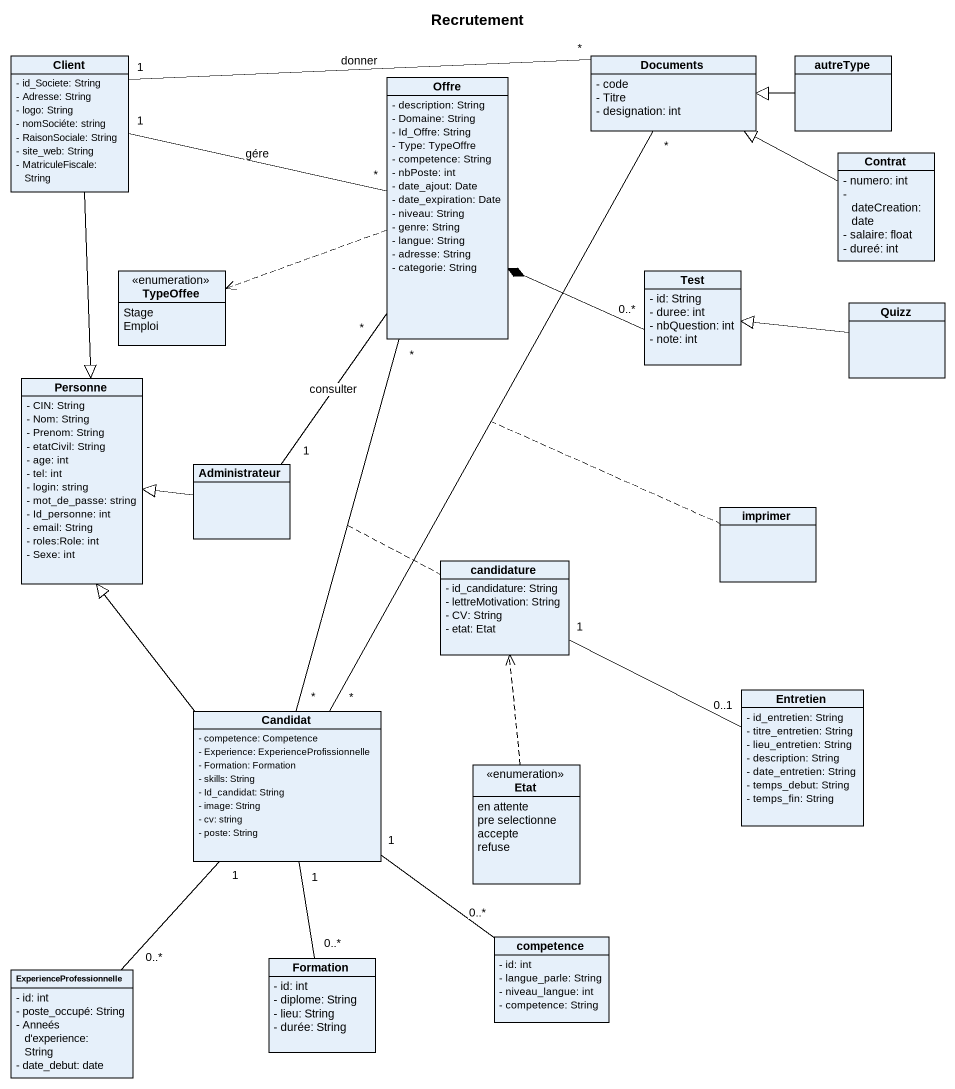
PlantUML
@startuml
title Recrutement
hide circle
hide empty members
skinparam classAttributeIconSize 0
class Client {
  - id_Societe: String
  - Adresse: String
  - logo: String
  - nomSociéte: string
  - RaisonSociale: String
  - site_web: String
  - MatriculeFiscale: String
}
class Offre {
  - description: String
  - Domaine: String
  - Id_Offre: String
  - Type: TypeOffre
  - competence: String
  - nbPoste: int
  - date_ajout: Date
  - date_expiration: Date
  - niveau: String
  - genre: String
  - langue: String
  - adresse: String
  - categorie: String
}
class Documents {
  - code
  - Titre
  - designation: int
}
class autreType
class Contrat {
  - numero: int
  - dateCreation: date
  - salaire: float
  - dureé: int
}
enum TypeOffee {
  Stage
  Emploi
}
class Test {
  - id: String
  - duree: int
  - nbQuestion: int
  - note: int
}
class Quizz
class Personne {
  - CIN: String
  - Nom: String
  - Prenom: String
  - etatCivil: String
  - age: int
  - tel: int
  - login: string
  - mot_de_passe: string
  - Id_personne: int
  - email: String
  - roles:Role: int
  - Sexe: int
}
class Administrateur
class imprimer
class candidature {
  - id_candidature: String
  - lettreMotivation: String
  - CV: String
  - etat: Etat
}
class Entretien {
  - id_entretien: String
  - titre_entretien: String
  - lieu_entretien: String
  - description: String
  - date_entretien: String
  - temps_debut: String
  - temps_fin: String
}
class Candidat {
  - competence: Competence
  - Experience: ExperienceProfissionnelle
  - Formation: Formation
  - skills: String
  - Id_candidat: String
  - image: String
  - cv: string
  - poste: String
}
enum Etat {
  en attente
  pre selectionne
  accepte
  refuse
}
class competence {
  - id: int
  - langue_parle: String
  - niveau_langue: int
  - competence: String
}
class ExperienceProfessionnelle {
  - id: int
  - poste_occupé: String
  - Anneés d'experience: String
  - date_debut: date
}
class Formation {
  - id: int
  - diplome: String
  - lieu: String
  - durée: String
}
Client "1" -right- "*" Offre : gére
Client "1" -right- "*" Documents : donner
Client --|> Personne
Offre .left.> TypeOffee
Documents "*" -- "*" Candidat
(Documents, Candidat) .. imprimer
autreType -left-|> Documents
Contrat -left-|> Documents
Test "0..*" -left-* Offre
Quizz -left-|> Test
Administrateur "1" -up- "*" Offre : consulter
Administrateur -left-|> Personne
Entretien "0..1" -left- "1" candidature
Candidat "*" -up- "*" Offre
(Candidat, Offre) .. candidature
Candidat -up-|> Personne
Etat .up.> candidature
competence "0..*" -up- "1" Candidat
ExperienceProfessionnelle "0..*" -up- "1" Candidat
Formation "0..*" -up- "1" Candidat
@enduml
